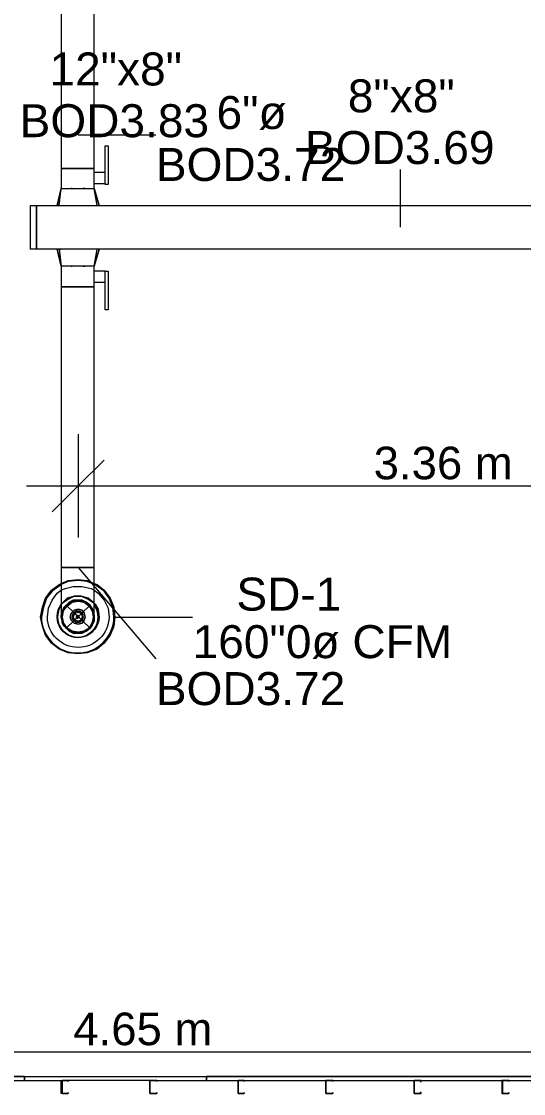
# Model space of a CAD drawing. Header units: metres. Extents: x -2 to 207, y -8 to 52.
# Drawn here: x 9.584 to 11.897, y 34.351 to 39.29 of the extents above; entities that cross this region are included whole.
import ezdxf

# ---------------------------------------------------------------- set-up
doc = ezdxf.new("R2010")
doc.units = ezdxf.units.M
doc.layers.add('HVAC - Ductos', color=5, linetype='Continuous', lineweight=0)
doc.layers.add('PDF_Text', color=7, linetype='Continuous', lineweight=0)
doc.layers.add('PDF_Geometry', color=7, linetype='Continuous', lineweight=0, true_color=0xaaaaaa)
doc.styles.add('PDF Helvetica', font='')
doc.styles.get('PDF Helvetica').set_extended_font_data('Helvetica')

msp = doc.modelspace()

# ---------------------------------------------------------------- linework, layer by layer
at = {"layer": 'HVAC - Ductos', "lineweight": 0}
for points in [[(9.7676, 38.6118), (9.7722, 38.6118), (9.7767, 38.6118), (9.7904, 38.6118), (9.8042, 38.6118), (9.8225, 38.6118), (9.8454, 38.6118), (9.8638, 38.6118), (9.8821, 38.6118), (9.9004, 38.6118), (9.9096, 38.6118), (9.9187, 38.6118), (9.9187, 39.8718), (9.9096, 39.8718), (9.9004, 39.8718), (9.8821, 39.8718), (9.8638, 39.8718), (9.8454, 39.8718), (9.8225, 39.8718), (9.8042, 39.8718), (9.7904, 39.8718), (9.7767, 39.8718), (9.7722, 39.8718), (9.7676, 39.8718)], [(9.9829, 38.5385), (9.9691, 38.5385), (9.9691, 38.7172), (9.9829, 38.7172)], [(9.818, 38.5202), (9.8134, 38.5202)], [(9.8775, 38.5202), (9.8729, 38.5202), (9.8684, 38.5202), (9.8729, 38.5202)], [(9.653, 38.4423), (9.653, 38.2407), (9.6255, 38.2407), (9.6255, 38.4423)], [(12.4295, 38.2407), (9.653, 38.2407), (9.653, 38.4423), (12.4295, 38.4423)], [(9.7538, 38.2407), (9.7492, 38.2407)], [(9.8134, 38.1628), (9.818, 38.1628)], [(9.8684, 38.1628), (9.8729, 38.1628), (9.8775, 38.1628), (9.8729, 38.1628)], [(9.9829, 37.9612), (9.9691, 37.9612), (9.9691, 38.1399), (9.9829, 38.1399)], [(9.7676, 36.6004), (9.7722, 36.6096), (9.7996, 36.6279), (9.8271, 36.6417), (9.8592, 36.6417), (9.8913, 36.6279), (9.9187, 36.6096), (9.8913, 36.6325), (9.8592, 36.6417), (9.8271, 36.6417), (9.795, 36.6325), (9.7722, 36.6096), (9.7676, 36.605), (9.7722, 36.6096)], [(9.9187, 36.6096), (9.8913, 36.6279), (9.8592, 36.6417), (9.8271, 36.6417), (9.7996, 36.6279), (9.7722, 36.6096), (9.795, 36.6325), (9.8271, 36.6417), (9.8592, 36.6417), (9.8913, 36.6325), (9.9187, 36.6096), (9.9233, 36.605), (9.9187, 36.6096), (9.9187, 36.6004)], [(9.9142, 36.5271), (9.9096, 36.5088), (9.8958, 36.495), (9.8821, 36.4859), (9.8638, 36.4768), (9.8454, 36.4722), (9.8271, 36.4768), (9.8088, 36.4859), (9.7904, 36.495), (9.7813, 36.5088), (9.7722, 36.5271), (9.7722, 36.5455), (9.7722, 36.5684), (9.7813, 36.5867), (9.7904, 36.6004), (9.8088, 36.6096), (9.8271, 36.6188), (9.8454, 36.6233), (9.8638, 36.6188), (9.8821, 36.6096), (9.8958, 36.6004), (9.9096, 36.5867), (9.9142, 36.5684), (9.9187, 36.5455)], [(9.9416, 36.5455), (9.937, 36.5821), (9.9233, 36.605), (9.937, 36.5821)], [(9.8134, 36.5638), (9.8088, 36.5455), (9.8134, 36.5638), (9.8271, 36.5775), (9.8454, 36.5821), (9.8638, 36.5775), (9.8729, 36.5638), (9.8775, 36.5455), (9.8729, 36.5638), (9.8638, 36.5775), (9.8454, 36.5821), (9.8271, 36.5775)], [(9.8225, 36.5638), (9.818, 36.5455), (9.8225, 36.5638), (9.8362, 36.573), (9.8546, 36.573), (9.8638, 36.5638), (9.8684, 36.5455), (9.8638, 36.5638), (9.85, 36.573), (9.8362, 36.573)], [(9.8317, 36.5638), (9.8454, 36.5684), (9.8592, 36.5638), (9.8638, 36.5455), (9.8592, 36.5317), (9.8454, 36.5271), (9.8317, 36.5317), (9.8225, 36.5455)], [(9.8408, 36.5409), (9.8454, 36.5409), (9.85, 36.5455), (9.8454, 36.5409), (9.8408, 36.5409), (9.8362, 36.5455), (9.8408, 36.5546), (9.8454, 36.5546), (9.85, 36.5455), (9.8454, 36.55), (9.8408, 36.55), (9.8408, 36.5455)], [(9.8729, 36.5317), (9.8775, 36.5455), (9.8729, 36.5317), (9.8638, 36.518), (9.8454, 36.5134), (9.8271, 36.518), (9.8134, 36.5317), (9.8088, 36.5455), (9.8134, 36.5317), (9.8271, 36.518), (9.8454, 36.5134), (9.8638, 36.518)], [(9.8638, 36.5317), (9.8684, 36.5455), (9.8638, 36.5317), (9.8546, 36.5226), (9.8362, 36.5226), (9.8225, 36.5317), (9.818, 36.5455), (9.8225, 36.5317), (9.8362, 36.5226), (9.85, 36.5226)]]:
    msp.add_lwpolyline(points, close=True, dxfattribs=at)
for points in [[(9.8454, 38.7676), (10.2028, 38.7676)], [(9.7584, 38.4423), (9.7676, 38.5202), (9.7722, 38.5202), (9.7767, 38.5202), (9.7904, 38.5202), (9.8042, 38.5202), (9.8225, 38.5202), (9.8454, 38.5202), (9.8638, 38.5202), (9.8821, 38.5202), (9.9004, 38.5202), (9.9096, 38.5202), (9.9142, 38.5202), (9.9187, 38.5202), (9.9187, 38.5431), (9.9691, 38.5431), (9.9691, 38.5477), (9.9691, 38.5522), (9.9691, 38.5614), (9.9691, 38.566), (9.9691, 38.5706), (9.9691, 38.5797), (9.9691, 38.5843), (9.9691, 38.5889)], [(9.9691, 38.5935), (9.9187, 38.5935), (9.9187, 38.6118), (9.9096, 38.6118), (9.9004, 38.6118), (9.8821, 38.6118), (9.8638, 38.6118), (9.8454, 38.6118), (9.8225, 38.6118), (9.8042, 38.6118), (9.7904, 38.6118), (9.7767, 38.6118), (9.7722, 38.6118), (9.7676, 38.6118), (9.7676, 38.5202)], [(9.9187, 38.5431), (9.9187, 38.5477), (9.9187, 38.5522), (9.9187, 38.5614), (9.9187, 38.5706), (9.9187, 38.5797), (9.9187, 38.5843), (9.9187, 38.5889), (9.9187, 38.5935)], [(11.3299, 38.3415), (11.3299, 38.6072)], [(9.7492, 38.4423), (9.7676, 38.5202), (9.7492, 38.4423)], [(9.9187, 38.4423), (9.9279, 38.4423), (9.9324, 38.4423), (9.937, 38.4423), (9.9416, 38.4423), (9.9187, 38.5202), (9.9416, 38.4423), (9.937, 38.4423)], [(9.9324, 38.4423), (9.9187, 38.5202)], [(9.7538, 38.4423), (9.7492, 38.4423), (9.7538, 38.4423), (9.7584, 38.4423), (9.7722, 38.4423), (9.7904, 38.4423), (9.795, 38.4423), (9.7996, 38.4423), (9.8088, 38.4423), (9.8225, 38.4423), (9.8271, 38.4423)], [(9.8317, 38.4423), (9.8546, 38.4423), (9.8592, 38.4423), (9.8638, 38.4423), (9.8775, 38.4423), (9.8867, 38.4423), (9.8913, 38.4423), (9.9004, 38.4423), (9.9142, 38.4423)], [(9.7492, 38.2407), (9.7676, 38.1628), (9.7492, 38.2407)], [(9.8271, 38.2407), (9.8225, 38.2407), (9.8088, 38.2407), (9.7996, 38.2407), (9.795, 38.2407), (9.7904, 38.2407), (9.7722, 38.2407), (9.7584, 38.2407), (9.7676, 38.1628)], [(9.763, 38.2407), (9.7676, 38.2407)], [(9.937, 38.2407), (9.9416, 38.2407), (9.9187, 38.1628), (9.9142, 38.1628), (9.9096, 38.1628), (9.9004, 38.1628), (9.8821, 38.1628), (9.8638, 38.1628), (9.8454, 38.1628), (9.8225, 38.1628), (9.8042, 38.1628), (9.7904, 38.1628), (9.7767, 38.1628), (9.7722, 38.1628), (9.7676, 38.1628), (9.7676, 38.0666), (9.7722, 38.0666), (9.7767, 38.0666), (9.7904, 38.0666), (9.8042, 38.0666), (9.8225, 38.0666), (9.8454, 38.0666), (9.8638, 38.0666), (9.8821, 38.0666), (9.9004, 38.0666), (9.9096, 38.0666), (9.9187, 38.0666), (9.9096, 38.0666), (9.9004, 38.0666), (9.8821, 38.0666), (9.8638, 38.0666), (9.8454, 38.0666), (9.8225, 38.0666), (9.8042, 38.0666), (9.7904, 38.0666), (9.7767, 38.0666), (9.7722, 38.0666), (9.7676, 38.0666), (9.7676, 36.7745), (9.7722, 36.7745), (9.7767, 36.7745), (9.7904, 36.7745), (9.8042, 36.7745), (9.8225, 36.7745), (9.8454, 36.7745), (9.8638, 36.7745), (9.8821, 36.7745), (9.9004, 36.7745), (9.9096, 36.7745), (9.9187, 36.7745), (9.9187, 38.0666), (9.9187, 38.0895), (9.9691, 38.0895), (9.9691, 38.0941), (9.9691, 38.1032), (9.9691, 38.1078), (9.9691, 38.1124), (9.9691, 38.1216), (9.9691, 38.1262), (9.9691, 38.1307), (9.9691, 38.1353), (9.9691, 38.1399), (9.9187, 38.1399), (9.9187, 38.1628), (9.9324, 38.2407)], [(9.9142, 38.2407), (9.9004, 38.2407), (9.8913, 38.2407), (9.8867, 38.2407), (9.8775, 38.2407), (9.8638, 38.2407), (9.8592, 38.2407), (9.8546, 38.2407), (9.8317, 38.2407)], [(9.9187, 38.1628), (9.9416, 38.2407), (9.937, 38.2407), (9.9324, 38.2407), (9.9279, 38.2407), (9.9187, 38.2407)], [(9.9187, 38.0895), (9.9187, 38.0941), (9.9187, 38.1032), (9.9187, 38.1078), (9.9187, 38.117), (9.9187, 38.1262), (9.9187, 38.1353), (9.9187, 38.1399)], [(9.8454, 37.3885), (9.8454, 37.1502), (9.8454, 36.912)], [(9.9645, 37.2693), (9.8454, 37.1502), (9.7263, 37.0311)], [(9.6072, 37.1502), (13.2038, 37.1502), (14.7524, 37.1502), (18.0787, 37.1502), (21.6112, 37.1502), (22.6421, 37.1502)], [(9.9187, 36.5455), (9.9187, 36.5546), (9.9187, 36.573), (9.9187, 36.605), (9.9187, 36.6417), (9.9187, 36.6875), (9.9187, 36.7425), (9.9187, 36.7745), (9.9096, 36.7745), (9.9004, 36.7745), (9.8821, 36.7745), (9.8638, 36.7745), (9.8454, 36.7745), (9.8225, 36.7745), (9.8042, 36.7745), (9.7904, 36.7745), (9.7767, 36.7745), (9.7722, 36.7745), (9.7676, 36.7745), (9.7676, 36.7241), (9.7676, 36.6737), (9.7676, 36.6279), (9.7676, 36.5913), (9.7676, 36.5638), (9.7676, 36.55), (9.7676, 36.5455), (9.7676, 36.5546), (9.7676, 36.5455), (9.7722, 36.5271), (9.7767, 36.5088), (9.7904, 36.495), (9.8042, 36.4813), (9.8225, 36.4722), (9.8454, 36.4722), (9.8638, 36.4722), (9.8821, 36.4813), (9.9004, 36.495), (9.9096, 36.5088), (9.9187, 36.5271), (9.9187, 36.5455), (9.9187, 36.5546), (9.9187, 36.5455), (9.9187, 36.5271), (9.9096, 36.5088), (9.9004, 36.495), (9.8821, 36.4813), (9.8638, 36.4722), (9.8454, 36.4722), (9.8225, 36.4722), (9.8042, 36.4813), (9.7904, 36.495), (9.7767, 36.5088), (9.7722, 36.5271), (9.7676, 36.5455)], [(9.8454, 36.7745), (10.2028, 36.353)], [(9.9187, 36.7013), (9.9324, 36.6967), (9.9645, 36.6692), (9.9921, 36.6325), (10.0104, 36.5913), (10.0149, 36.5455), (10.0104, 36.5042), (9.9921, 36.463), (9.9645, 36.4264), (9.9324, 36.3988), (9.8867, 36.3805), (9.8454, 36.3759), (9.7996, 36.3805), (9.7584, 36.3988), (9.7218, 36.4264), (9.6942, 36.463), (9.6805, 36.5042), (9.6713, 36.5455), (9.6805, 36.5913), (9.6942, 36.6325), (9.7218, 36.6692), (9.7584, 36.6967), (9.7676, 36.7013)], [(9.7676, 36.7013), (9.7996, 36.715), (9.8454, 36.7195), (9.8867, 36.715), (9.9187, 36.7013)], [(9.9187, 36.6967), (9.8867, 36.7104), (9.8454, 36.715), (9.7996, 36.7104), (9.7676, 36.6967)], [(9.7676, 36.6692), (9.7858, 36.6783), (9.8225, 36.6875), (9.8638, 36.6875), (9.905, 36.6783), (9.9187, 36.6692)], [(9.7722, 36.573), (9.7722, 36.5775), (9.7767, 36.5775), (9.7904, 36.6004), (9.7767, 36.5867), (9.7722, 36.5684), (9.7676, 36.5546)], [(9.7767, 36.573), (9.7722, 36.5455), (9.7767, 36.573), (9.795, 36.5959), (9.818, 36.6142), (9.8454, 36.6188), (9.8729, 36.6142), (9.8958, 36.5959), (9.9096, 36.573), (9.9142, 36.5455), (9.9096, 36.5226), (9.8958, 36.495), (9.8729, 36.4813), (9.8454, 36.4768), (9.818, 36.4813), (9.795, 36.495), (9.7767, 36.5226), (9.7722, 36.5455), (9.7767, 36.5226)], [(9.9187, 36.5546), (9.9187, 36.5684), (9.9096, 36.5867), (9.9004, 36.6004), (9.8821, 36.6142), (9.8638, 36.6233), (9.8454, 36.6233), (9.8225, 36.6233), (9.8042, 36.6142), (9.7904, 36.6004), (9.8134, 36.6142), (9.8134, 36.6188), (9.818, 36.6188)], [(9.818, 36.6142), (9.8454, 36.6233), (9.8684, 36.6142)], [(9.8684, 36.6188), (9.8729, 36.6188), (9.8775, 36.6142), (9.8958, 36.6004), (9.9096, 36.5775)], [(9.9142, 36.5775), (9.9142, 36.573), (9.9187, 36.5455), (9.9142, 36.5226)], [(9.7767, 36.518), (9.7722, 36.518), (9.7722, 36.5226)], [(9.8134, 36.4813), (9.7904, 36.495), (9.7767, 36.518)], [(9.9096, 36.518), (9.8958, 36.495), (9.8775, 36.4813)], [(9.9142, 36.5226), (9.9142, 36.518)], [(10.0149, 36.5455), (10.3723, 36.5455)], [(9.818, 36.4768), (9.8134, 36.4768), (9.8134, 36.4813)], [(9.8684, 36.4813), (9.8454, 36.4722), (9.818, 36.4813)], [(9.8775, 36.4813), (9.8729, 36.4768), (9.8684, 36.4768)], [(7.582, 34.5433), (12.4616, 34.5433), (15.6321, 34.5433), (18.6652, 34.5433), (21.625, 34.5433), (30.7334, 34.5433), (33.2075, 34.5433), (36.1764, 34.5433), (39.2049, 34.5433), (41.6104, 34.5433), (49.2113, 34.5433), (51.5801, 34.5433), (54.5399, 34.5433), (58.1961, 34.5433)]]:
    msp.add_lwpolyline(points, dxfattribs=at)
for points in [[(9.7676, 36.6967), (9.763, 36.6921), (9.7263, 36.6646), (9.6988, 36.6325), (9.6851, 36.5913), (9.6759, 36.5455, 0.986784), (10.0104, 36.5455), (10.0058, 36.5913), (9.9875, 36.6325), (9.9645, 36.6646), (9.9279, 36.6921), (9.9187, 36.6967)], [(9.9187, 36.6692), (9.937, 36.6554), (9.9645, 36.6233), (9.9829, 36.5867), (9.9875, 36.5455, -0.981015), (9.7034, 36.5455), (9.708, 36.5867), (9.7263, 36.6233), (9.7492, 36.6554), (9.7676, 36.6692)]]:
    msp.add_lwpolyline(points, format="xyb", dxfattribs=at)
msp.add_lwpolyline([(9.7492, 36.5455, 0.9633), (9.9416, 36.5455, -1.356095), (9.7676, 36.605), (9.7538, 36.5821), (9.7492, 36.5455), (9.7584, 36.5821), (9.7676, 36.6004, 1.369528), (9.937, 36.5455), (9.9324, 36.5821), (9.9187, 36.6004, -1.36896)], format="xyb", close=True, dxfattribs=at)
at = {"layer": 'PDF_Geometry', "color": 8, "lineweight": 0, "true_color": 0x808080}
msp.add_lwpolyline([(9.905, 36.5913), (9.8684, 36.6188), (9.8225, 36.6188), (9.7813, 36.5913), (9.7676, 36.5455), (9.7813, 36.5042), (9.8225, 36.4768), (9.8684, 36.4768), (9.905, 36.5042), (9.9187, 36.5455)], close=True, dxfattribs=at)
for points in [[(9.7904, 36.6004), (9.9004, 36.495)], [(9.9004, 36.6004), (9.7904, 36.495)]]:
    msp.add_lwpolyline(points, dxfattribs=at)
at = {"layer": 'PDF_Geometry', "lineweight": 0}
for points in [[(9.0115, 34.4287), (9.3918, 34.4287), (9.598, 34.4287), (9.598, 34.4104), (9.7722, 34.4104)], [(9.598, 34.4287), (10.4365, 34.4287), (12.095, 34.4287), (12.095, 34.4104), (12.205, 34.4104)], [(10.2073, 34.4104), (10.4365, 34.4104), (10.4365, 34.4287)], [(11.8293, 34.4104), (12.095, 34.4104), (12.095, 34.4287), (10.4365, 34.4287), (10.4365, 34.4104), (10.5831, 34.4104)], [(10.1753, 34.4104), (9.7996, 34.4104)], [(10.6106, 34.4104), (10.9909, 34.4104)], [(11.0184, 34.4104), (11.394, 34.4104)], [(11.4261, 34.4104), (11.8018, 34.4104)]]:
    msp.add_lwpolyline(points, dxfattribs=at)
for points in [[(9.598, 34.4287), (9.3918, 34.4287), (9.3918, 34.4104), (9.598, 34.4104)], [(9.7722, 34.4104), (9.7722, 34.3508), (9.7996, 34.3508), (9.7996, 34.3554), (9.7996, 34.3508), (9.7722, 34.3508), (9.7676, 34.3508), (9.7676, 34.4104), (9.7722, 34.4104), (9.7996, 34.4104)], [(9.7996, 34.4058), (9.7996, 34.4104)], [(10.1753, 34.4104), (10.1753, 34.3508), (10.2073, 34.3508), (10.2073, 34.3554), (10.2073, 34.3508), (10.1753, 34.3508), (10.1753, 34.4104), (10.2073, 34.4104)], [(10.2073, 34.4058), (10.2073, 34.4104)], [(10.6106, 34.4104), (10.5831, 34.4104), (10.5831, 34.3508), (10.6106, 34.3508), (10.6106, 34.3554), (10.6106, 34.3508), (10.5831, 34.3508), (10.5831, 34.4104), (10.6106, 34.4104), (10.6106, 34.4058)], [(11.0184, 34.4104), (10.9909, 34.4104), (10.9863, 34.4104), (10.9863, 34.3508), (10.9909, 34.3508), (11.0184, 34.3508), (11.0184, 34.3554), (11.0184, 34.3508), (10.9909, 34.3508), (10.9863, 34.3508), (10.9863, 34.4104), (10.9909, 34.4104), (11.0184, 34.4104), (11.0184, 34.4058)], [(11.4261, 34.4104), (11.394, 34.4104), (11.394, 34.3508), (11.4261, 34.3508), (11.4261, 34.3554), (11.4216, 34.3554), (11.4216, 34.3508), (11.394, 34.3508), (11.394, 34.4104), (11.4216, 34.4104), (11.4216, 34.4058), (11.4261, 34.4058)], [(11.8293, 34.4104), (11.8018, 34.4104), (11.7973, 34.4104), (11.7973, 34.3508), (11.8018, 34.3508), (11.8293, 34.3508), (11.8293, 34.3554), (11.8293, 34.3508), (11.8018, 34.3508), (11.8018, 34.4104), (11.8293, 34.4104), (11.8293, 34.4058)]]:
    msp.add_lwpolyline(points, close=True, dxfattribs=at)

# ---------------------------------------------------------------- texts
at = {"layer": 'PDF_Text', "lineweight": 0, "attachment_point": 4, "style": 'PDF Helvetica'}
for s, insert, char_height in [('12"x8"', (9.7131, 39.0698), 0.1519), ('8"x8"', (11.0876, 38.9461), 0.1519), ('6"ø', (10.4828, 38.8682), 0.1519), ('BOD3.83', (9.5756, 38.8315), 0.1519), ('BOD3.69', (10.8906, 38.7078), 0.1519), ('BOD3.72', (10.2033, 38.6299), 0.1519), ('3.36 m', (11.2067, 37.2547), 0.15002), ('SD-1', (10.5744, 36.6506), 0.1519), ('160"0ø CFM', (10.3728, 36.4306), 0.1519), ('BOD3.72', (10.2033, 36.2153), 0.1519), ('4.65 m', (9.823, 34.6476), 0.15002)]:
    msp.add_mtext(s, dxfattribs=dict(at, insert=insert, char_height=char_height))

doc.saveas('drawing.dxf')
